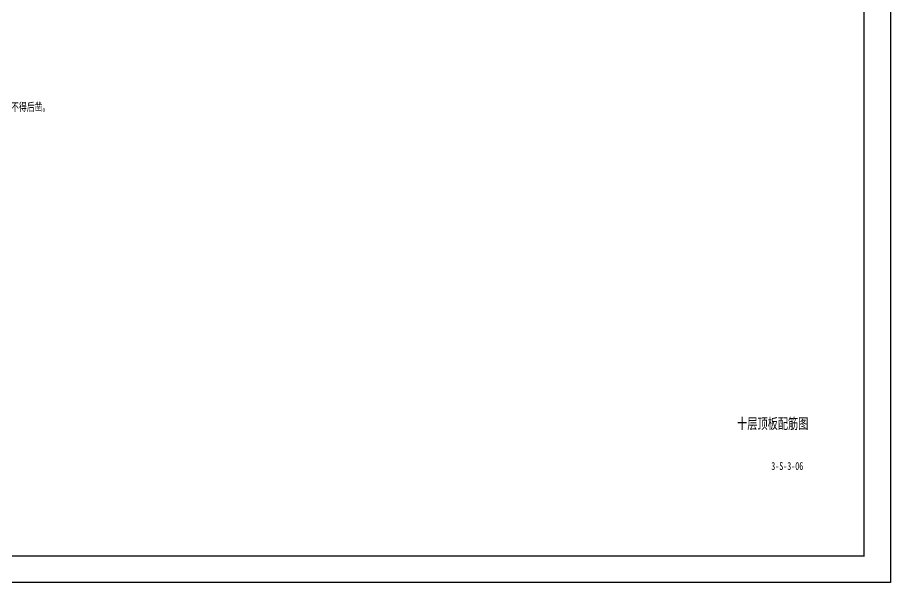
# Model space of a CAD drawing. Extents: x -3200779283 to -8106663, y 659664 to 1123462.
# Drawn here: x -8139401 to -8106663, y 976378 to 997562 of the extents above; entities that cross this region are included whole.
import ezdxf
from ezdxf.enums import TextEntityAlignment as Align

# ---------------------------------------------------------------- set-up
doc = ezdxf.new("R2010")
doc.units = 0
doc.header["$LTSCALE"] = 1000
doc.header["$MEASUREMENT"] = 0
for name, color, linetype in [('3#4#5#$0$BORDER', 7, 'Continuous'), ('3#4#5#模板$0$BORDER', 7, 'Continuous'), ('NUM', 7, 'Continuous'), ('S-ANNO-DIMS', 3, 'Continuous'), ('S-ANNO-TEXT', 7, 'Continuous')]:
    doc.layers.add(name, color=color, linetype=linetype)
doc.styles.add('楷体', font='', dxfattribs={"width": 0.6})
doc.styles.add('楷体GB312', font='', dxfattribs={"width": 0.8})
doc.styles.get('楷体').set_extended_font_data('KaiTi_GB2312')
doc.styles.get('楷体GB312').set_extended_font_data('楷体_GB2312')

# ---------------------------------------------------------------- blocks, each defined once
blk = doc.blocks.new('A$C635F6008')
at = {"layer": 'NUM', "style": '楷体', "width": 0.7}
for s, p in [('说明：', (161, 2800)), ('   1、未注明墙厚200mm，轴线居中。', (-273, 2141)), ('2、预留孔洞、钢板、板洞、给水管留槽须配合各专业图纸，核实无误后方可施工,不得后凿。', (177, 1636))]:
    blk.add_text(s, height=300, dxfattribs=at).set_placement(p, align=Align.BOTTOM_LEFT)

msp = doc.modelspace()

# ---------------------------------------------------------------- linework, layer by layer
at = {"layer": '3#4#5#$0$BORDER'}
msp.add_lwpolyline([(-8190763, 976378), (-8190763, 1035778), (-8106663, 1035778), (-8106663, 976378)], close=True, dxfattribs=at)
at = {"layer": '3#4#5#$0$BORDER', "const_width": 50}
msp.add_lwpolyline([(-8188263, 977378), (-8188263, 1034778), (-8107663, 1034778), (-8107663, 977378)], close=True, dxfattribs=at)
at = {"layer": '3#4#5#模板$0$BORDER'}
msp.add_lwpolyline([(-8190763, 976378), (-8190763, 1035778), (-8106663, 1035778), (-8106663, 976378)], close=True, dxfattribs=at)
at = {"layer": '3#4#5#模板$0$BORDER', "const_width": 50}
msp.add_lwpolyline([(-8188263, 977378), (-8188263, 1034778), (-8107663, 1034778), (-8107663, 977378)], close=True, dxfattribs=at)

# ---------------------------------------------------------------- block references
at = {"layer": 'S-ANNO-DIMS'}
msp.add_blockref('A$C635F6008', (-8150408, 992328), dxfattribs=at)

# ---------------------------------------------------------------- texts
at = {"layer": 'S-ANNO-TEXT', "style": '楷体GB312', "width": 0.7}
msp.add_text('十层顶板配筋图', height=400, dxfattribs=at).set_placement((-8112417, 982018), align=Align.BOTTOM_LEFT)
msp.add_text('3-S-3-06', height=300, dxfattribs=at).set_placement((-8111136, 980596, 0))

doc.saveas('drawing.dxf')
